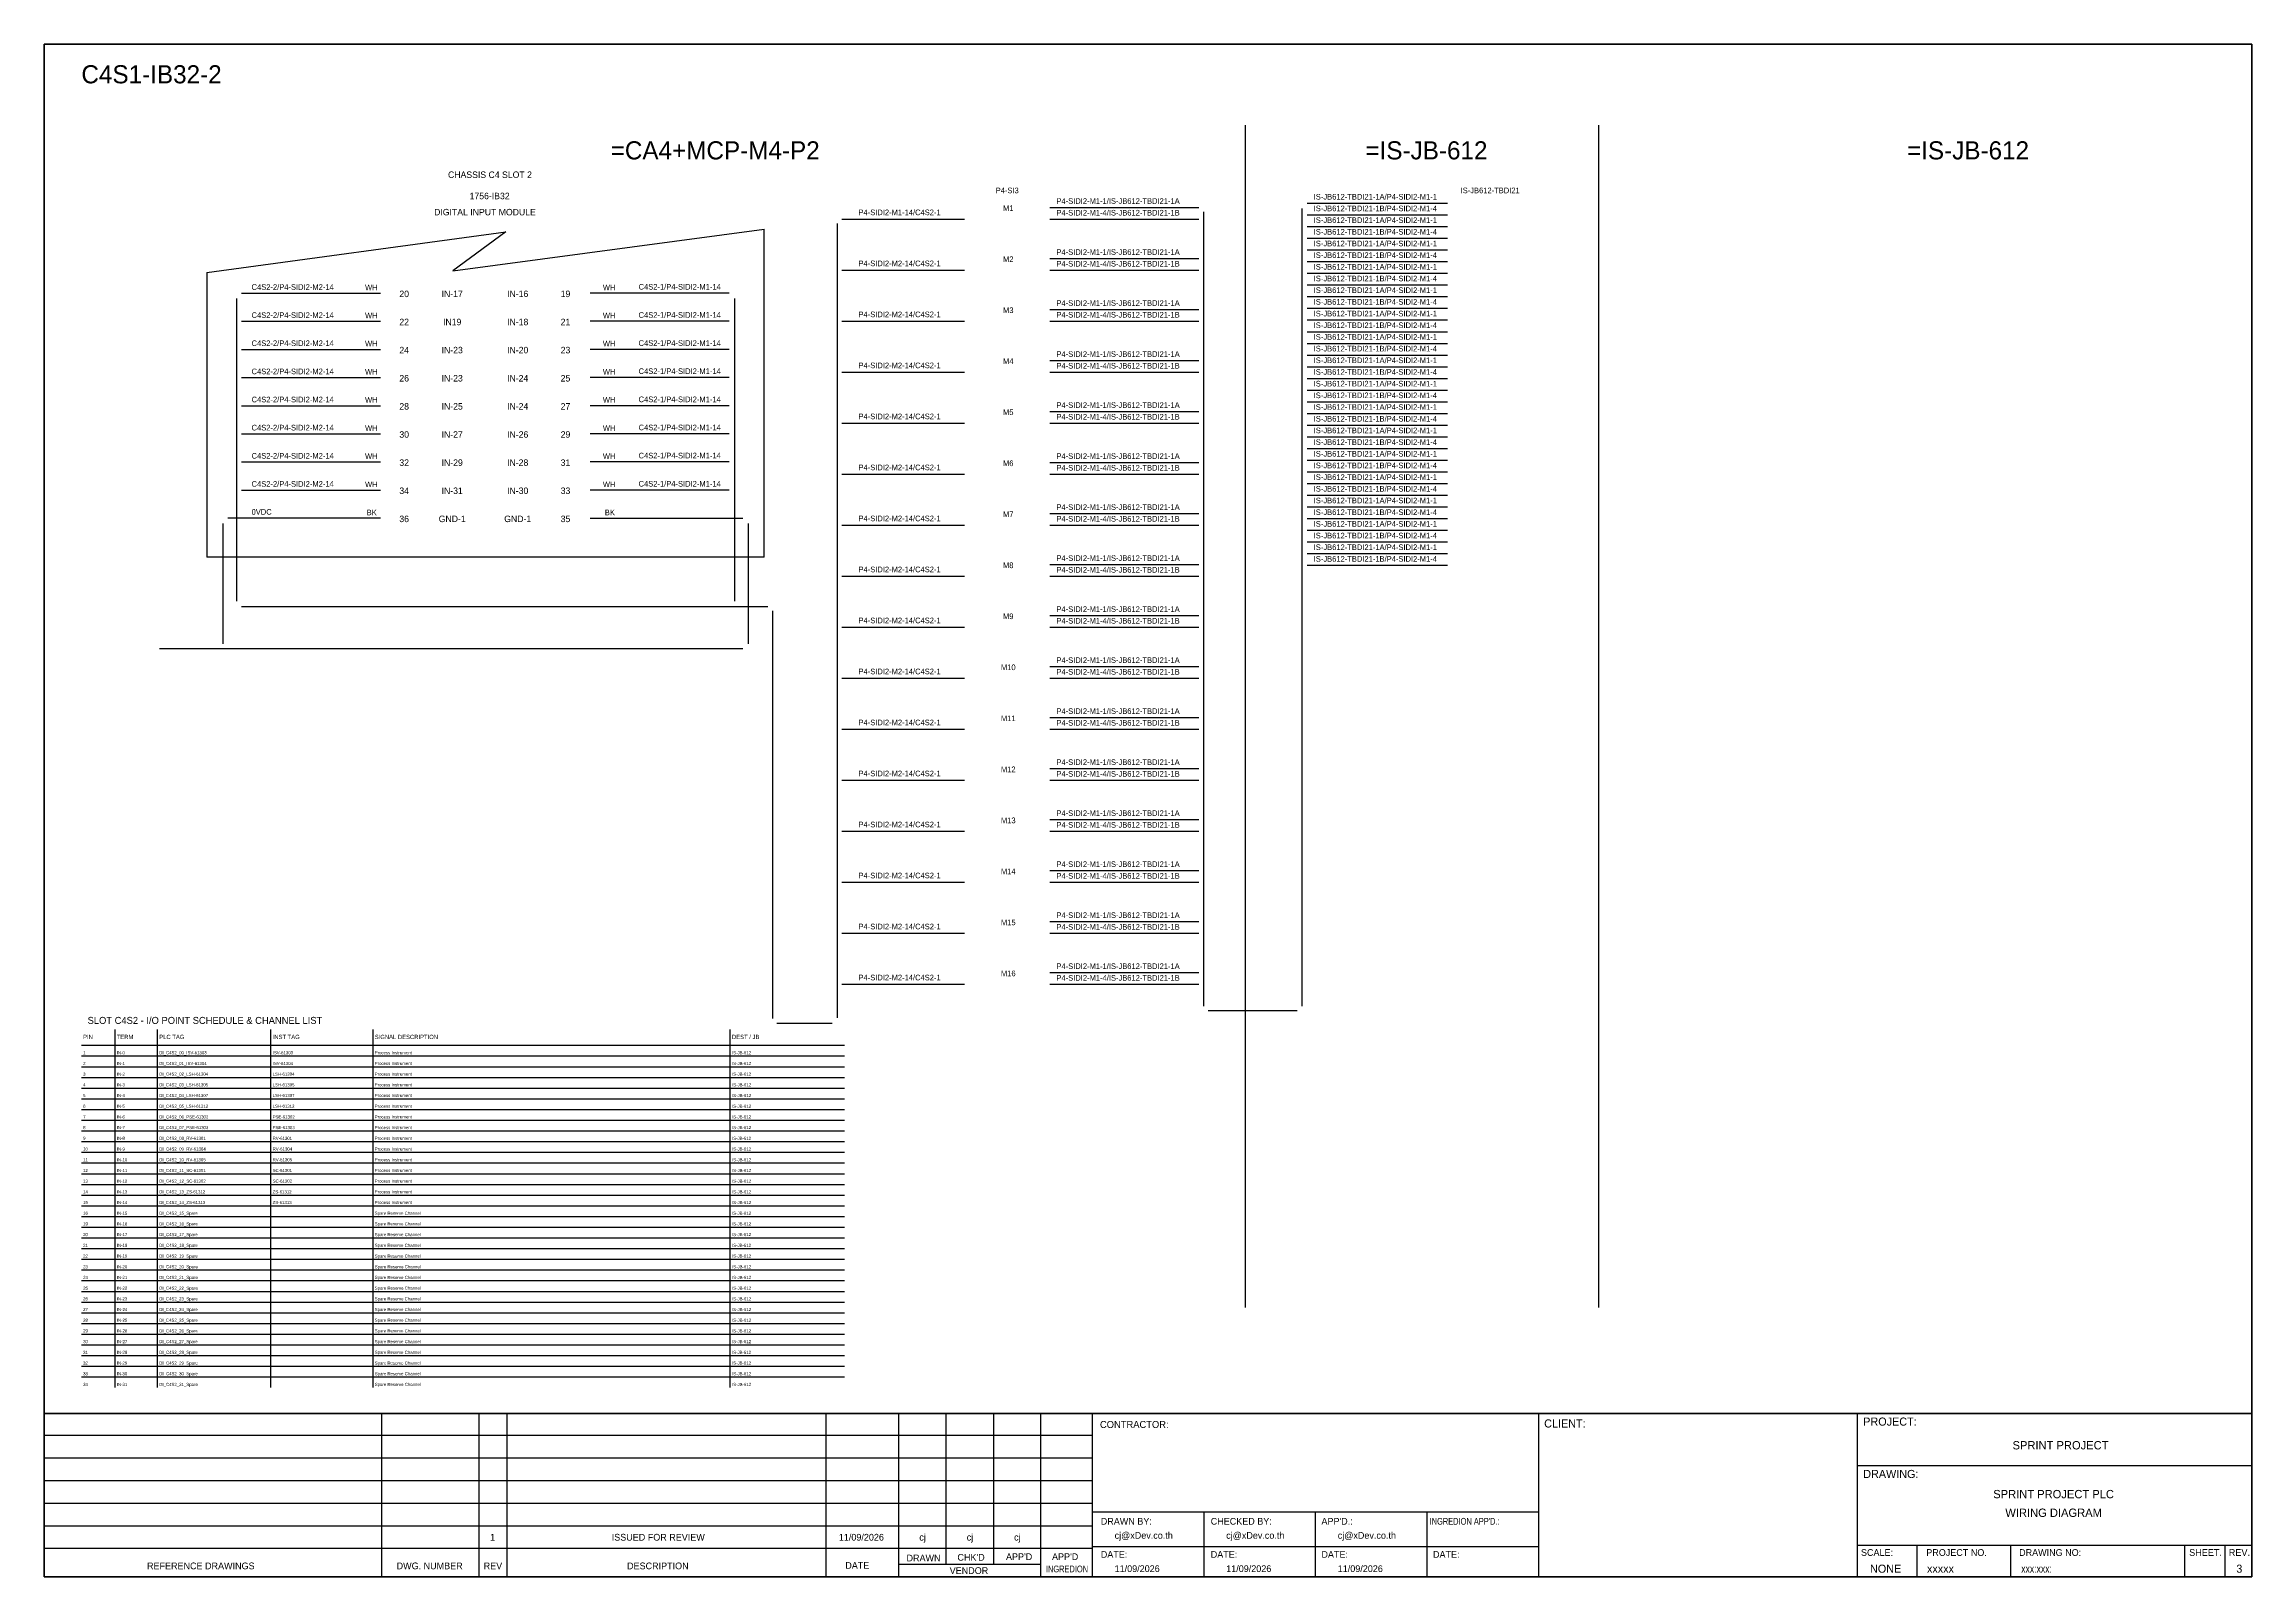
# Model space of a CAD drawing. Header units: metres. Extents: x 0 to 20667, y -39055 to 2704.
# Drawn here: x 4193 to 8087, y -24034 to -21329 of the extents above; entities that cross this region are included whole.
import ezdxf
from ezdxf.enums import TextEntityAlignment as Align

# ---------------------------------------------------------------- set-up
doc = ezdxf.new("R2010")
doc.units = ezdxf.units.M

msp = doc.modelspace()

# ---------------------------------------------------------------- linework, layer by layer
at = {"color": 7}
for p, q in [((4318.3, -23699.9), (4318.3, -23067.8)), ((4393.3, -23699.9), (4393.3, -23067.8)), ((4593.3, -23699.9), (4593.3, -23067.8)), ((4773.3, -23699.9), (4773.3, -23067.8)), ((5403.3, -23699.9), (5403.3, -23067.8)), ((4259, -23095.8), (5604.8, -23095.8))]:
    msp.add_line(p, q, dxfattribs=at)
at = {"color": 8}
for p, q in [((4259, -23114.7), (5604.8, -23114.7)), ((4259, -23133.6), (5604.8, -23133.6)), ((4259, -23152.4), (5604.8, -23152.4)), ((4259, -23171.3), (5604.8, -23171.3)), ((4259, -23190.2), (5604.8, -23190.2)), ((4259, -23209.1), (5604.8, -23209.1)), ((4259, -23228), (5604.8, -23228)), ((4259, -23246.8), (5604.8, -23246.8)), ((4259, -23265.7), (5604.8, -23265.7)), ((4259, -23284.6), (5604.8, -23284.6)), ((4259, -23303.5), (5604.8, -23303.5)), ((4259, -23322.4), (5604.8, -23322.4)), ((4259, -23341.2), (5604.8, -23341.2)), ((4259, -23360.1), (5604.8, -23360.1)), ((4259, -23379), (5604.8, -23379)), ((4259, -23397.9), (5604.8, -23397.9)), ((4259, -23416.7), (5604.8, -23416.7)), ((4259, -23435.6), (5604.8, -23435.6)), ((4259, -23454.5), (5604.8, -23454.5)), ((4259, -23473.4), (5604.8, -23473.4)), ((4259, -23492.3), (5604.8, -23492.3)), ((4259, -23511.1), (5604.8, -23511.1)), ((4259, -23530), (5604.8, -23530)), ((4259, -23548.9), (5604.8, -23548.9)), ((4259, -23567.8), (5604.8, -23567.8)), ((4259, -23586.6), (5604.8, -23586.6)), ((4259, -23605.5), (5604.8, -23605.5)), ((4259, -23624.4), (5604.8, -23624.4)), ((4259, -23643.3), (5604.8, -23643.3)), ((4259, -23662.2), (5604.8, -23662.2)), ((4259, -23681), (5604.8, -23681))]:
    msp.add_line(p, q, dxfattribs=at)
at = {"color": 4}
for p, q in [((7495.6, -23977.6), (7495.6, -24033.7)), ((7660.9, -23977.6), (7660.9, -24033.7))]:
    msp.add_line(p, q, dxfattribs=at)
at = {"color": 4, "ltscale": 0.5}
for p, q in [((7968, -23977.6), (7968, -24033.7)), ((7968, -23977.6), (7968, -24033.7)), ((8039.2, -23977.6), (8039.2, -24033.7)), ((8039.2, -23977.6), (8039.2, -24033.7))]:
    msp.add_line(p, q, dxfattribs=at)
at = {"layer": 'GT_1', "color": 4}
for p, q in [((4788.7, -24033.7), (4788.7, -23745.6)), ((4960.6, -24033.7), (4960.6, -23745.6)), ((5009.7, -24033.7), (5009.7, -23745.6)), ((5572.4, -24033.7), (5572.4, -23745.6)), ((5700.7, -24033.7), (5700.7, -23745.6)), ((5784.3, -24011.9), (5784.3, -23745.6)), ((5867.8, -24011.9), (5867.8, -23745.5)), ((5951.1, -24033.7), (5951.1, -23745.6)), ((6042.1, -24033.7), (6042.1, -23745.6)), ((6829.1, -24033.7), (6829.1, -23745.6)), ((7391.4, -24033.7), (7391.4, -23745.6)), ((7391.4, -24033.7), (7391.4, -23745.6)), ((7391.4, -24033.7), (7391.4, -23745.6)), ((6042.1, -23784.4), (4193.3, -23784.4)), ((6042.1, -23824.2), (4193.3, -23824.2)), ((6042.1, -23864.1), (4193.3, -23864.1)), ((6042.1, -23904.1), (4193.3, -23904.1)), ((6829.1, -23919.4), (6042.1, -23919.4)), ((6238.9, -24033.7), (6238.9, -23919.4)), ((6435.6, -24033.7), (6435.6, -23919.4)), ((6632.4, -24033.7), (6632.4, -23919.4)), ((6042.1, -23944), (4193.3, -23944)), ((6829.1, -23980.8), (6042.1, -23980.8)), ((7391.4, -23977.6), (8086.6, -23977.6)), ((6042, -23983.9), (4193.3, -23983.9)), ((5951.1, -24011.9), (5700.7, -24011.9))]:
    msp.add_line(p, q, dxfattribs=at)
at = {"layer": 'HELPPOINT', "color": 4, "lineweight": 35}
for p, q in [((4193.3, -24033.7), (4193.3, -21329.5)), ((4193.3, -21329.5), (8086.6, -21329.5)), ((4193.3, -24033.7), (4193.3, -21329.5)), ((4193.3, -21329.5), (8086.6, -21329.5)), ((8086.6, -21329.5), (8086.6, -24033.7)), ((8086.6, -21329.5), (8086.6, -24033.7)), ((8086.6, -24033.7), (4193.3, -24033.7)), ((8086.6, -24033.7), (4193.3, -24033.7))]:
    msp.add_line(p, q, dxfattribs=at)
at = {"layer": 'HELPPOINT', "color": 4}
for p, q in [((7391.4, -23837.1), (8086.6, -23837.1)), ((7391.4, -23837.1), (8086.6, -23837.1)), ((7391.4, -23977.6), (8086.6, -23977.6))]:
    msp.add_line(p, q, dxfattribs=at)
at = {"layer": 'IE-WIRE', "color": 4, "ltscale": 25.4}
for p, q in [((5591.9, -21646.2), (5591.9, -23047.6)), ((6237.8, -21625.6), (6237.8, -23026.6)), ((6411.3, -21619.2), (6411.3, -23026.6)), ((6420.5, -21610), (6668.2, -21610)), ((6420.5, -21610), (6668.2, -21610)), ((6420.5, -21630.6), (6668.2, -21630.6)), ((6420.5, -21630.6), (6668.2, -21630.6)), ((6420.5, -21651.2), (6668.2, -21651.2)), ((6420.5, -21651.2), (6668.2, -21651.2)), ((6420.5, -21671.9), (6668.2, -21671.9)), ((6420.5, -21671.9), (6668.2, -21671.9)), ((6420.5, -21692.5), (6668.2, -21692.5)), ((6420.5, -21692.5), (6668.2, -21692.5)), ((6420.5, -21713.1), (6668.2, -21713.1)), ((6420.5, -21713.1), (6668.2, -21713.1)), ((6420.5, -21733.7), (6668.2, -21733.7)), ((6420.5, -21733.7), (6668.2, -21733.7)), ((6420.5, -21754.3), (6668.2, -21754.3)), ((6420.5, -21754.3), (6668.2, -21754.3)), ((4532.3, -21778.1), (4532.3, -22304.2)), ((4541.4, -21768.9), (4786.7, -21768.9)), ((5401.4, -21768.9), (5156.2, -21768.9)), ((5410.6, -21778.1), (5410.6, -22241.9)), ((6420.5, -21774.9), (6668.2, -21774.9)), ((6420.5, -21774.9), (6668.2, -21774.9)), ((6420.5, -21795.5), (6668.2, -21795.5)), ((6420.5, -21795.5), (6668.2, -21795.5)), ((4541.4, -21818.5), (4786.7, -21818.5)), ((5401.4, -21818.5), (5156.2, -21818.5)), ((6420.5, -21816.1), (6668.2, -21816.1)), ((6420.5, -21816.1), (6668.2, -21816.1)), ((6420.5, -21836.8), (6668.2, -21836.8)), ((6420.5, -21836.8), (6668.2, -21836.8)), ((4541.4, -21868.2), (4786.7, -21868.2)), ((5401.4, -21868.2), (5156.2, -21868.2)), ((6420.5, -21857.4), (6668.2, -21857.4)), ((6420.5, -21857.4), (6668.2, -21857.4)), ((6420.5, -21878), (6668.2, -21878)), ((6420.5, -21878), (6668.2, -21878)), ((4541.4, -21917.8), (4786.7, -21917.8)), ((5401.4, -21917.8), (5156.2, -21917.8)), ((6420.5, -21898.6), (6668.2, -21898.6)), ((6420.5, -21898.6), (6668.2, -21898.6)), ((6420.5, -21919.2), (6668.2, -21919.2)), ((6420.5, -21919.2), (6668.2, -21919.2)), ((6420.5, -21939.8), (6668.2, -21939.8)), ((6420.5, -21939.8), (6668.2, -21939.8)), ((4541.4, -21967.4), (4786.7, -21967.4)), ((5401.4, -21967.4), (5156.2, -21967.4)), ((6420.5, -21960.4), (6668.2, -21960.4)), ((6420.5, -21960.4), (6668.2, -21960.4)), ((6420.5, -21981), (6668.2, -21981)), ((6420.5, -21981), (6668.2, -21981)), ((4541.4, -22017.1), (4786.7, -22017.1)), ((5401.4, -22017.1), (5156.2, -22017.1)), ((6420.5, -22001.6), (6668.2, -22001.6)), ((6420.5, -22001.6), (6668.2, -22001.6)), ((6420.5, -22022.3), (6668.2, -22022.3)), ((6420.5, -22022.3), (6668.2, -22022.3)), ((4541.4, -22066.7), (4786.7, -22066.7)), ((5401.4, -22066.7), (5156.2, -22066.7)), ((6420.5, -22042.9), (6668.2, -22042.9)), ((6420.5, -22042.9), (6668.2, -22042.9)), ((6420.5, -22063.5), (6668.2, -22063.5)), ((6420.5, -22063.5), (6668.2, -22063.5)), ((6420.5, -22084.1), (6668.2, -22084.1)), ((6420.5, -22084.1), (6668.2, -22084.1)), ((6420.5, -22104.7), (6668.2, -22104.7)), ((6420.5, -22104.7), (6668.2, -22104.7)), ((4541.4, -22116.3), (4786.7, -22116.3)), ((5401.4, -22116.3), (5156.2, -22116.3)), ((6420.5, -22125.3), (6668.2, -22125.3)), ((6420.5, -22125.3), (6668.2, -22125.3)), ((6420.5, -22145.9), (6668.2, -22145.9)), ((6420.5, -22145.9), (6668.2, -22145.9)), ((6420.5, -22166.5), (6668.2, -22166.5)), ((6420.5, -22166.5), (6668.2, -22166.5)), ((6420.5, -22187.2), (6668.2, -22187.2)), ((6420.5, -22187.2), (6668.2, -22187.2)), ((6420.5, -22207.8), (6668.2, -22207.8)), ((6420.5, -22207.8), (6668.2, -22207.8)), ((6420.5, -22228.4), (6668.2, -22228.4)), ((6420.5, -22228.4), (6668.2, -22228.4)), ((4532.3, -22241.9), (4532.3, -22312.3)), ((5410.6, -22241.9), (5410.6, -22312.3)), ((6420.5, -22249), (6668.2, -22249)), ((6420.5, -22249), (6668.2, -22249)), ((5477.5, -22329.5), (5477.5, -23048.7))]:
    msp.add_line(p, q, dxfattribs=at)
at = {"layer": 'IE-WIRE', "color": 4}
for p, q in [((5599.9, -21638.2), (5816.4, -21638.2)), ((5966.7, -21617.6), (6229.8, -21617.6)), ((5966.7, -21638.2), (6229.8, -21638.2)), ((5966.7, -21707.6), (6229.8, -21707.6)), ((5599.9, -21728.2), (5816.4, -21728.2)), ((5966.7, -21728.2), (6229.8, -21728.2)), ((5966.7, -21797.6), (6229.8, -21797.6)), ((5599.9, -21818.2), (5816.4, -21818.2)), ((5966.7, -21818.2), (6229.8, -21818.2)), ((5599.9, -21908.2), (5816.4, -21908.2)), ((5966.7, -21887.6), (6229.8, -21887.6)), ((5966.7, -21908.2), (6229.8, -21908.2)), ((5966.7, -21977.6), (6229.8, -21977.6)), ((5599.9, -21998.2), (5816.4, -21998.2)), ((5966.7, -21998.2), (6229.8, -21998.2)), ((5966.7, -22067.6), (6229.8, -22067.6)), ((5599.9, -22088.2), (5816.4, -22088.2)), ((5966.7, -22088.2), (6229.8, -22088.2)), ((5599.9, -22178.2), (5816.4, -22178.2)), ((5966.7, -22157.6), (6229.8, -22157.6)), ((5966.7, -22178.2), (6229.8, -22178.2)), ((5599.9, -22268.2), (5816.4, -22268.2)), ((5966.7, -22247.6), (6229.8, -22247.6)), ((5966.7, -22268.2), (6229.8, -22268.2)), ((4541.4, -22321.5), (5469.5, -22321.5)), ((5966.7, -22337.6), (6229.8, -22337.6)), ((5599.9, -22358.2), (5816.4, -22358.2)), ((5966.7, -22358.2), (6229.8, -22358.2)), ((5599.9, -22448.2), (5816.4, -22448.2)), ((5966.7, -22427.6), (6229.8, -22427.6)), ((5966.7, -22448.2), (6229.8, -22448.2)), ((5599.9, -22538.2), (5816.4, -22538.2)), ((5966.7, -22517.6), (6229.8, -22517.6)), ((5966.7, -22538.2), (6229.8, -22538.2)), ((5966.7, -22607.6), (6229.8, -22607.6)), ((5599.9, -22628.2), (5816.4, -22628.2)), ((5966.7, -22628.2), (6229.8, -22628.2)), ((5966.7, -22697.6), (6229.8, -22697.6)), ((5599.9, -22718.2), (5816.4, -22718.2)), ((5966.7, -22718.2), (6229.8, -22718.2)), ((5599.9, -22808.2), (5816.4, -22808.2)), ((5966.7, -22787.6), (6229.8, -22787.6)), ((5966.7, -22808.2), (6229.8, -22808.2)), ((5966.7, -22877.6), (6229.8, -22877.6)), ((5599.9, -22898.2), (5816.4, -22898.2)), ((5966.7, -22898.2), (6229.8, -22898.2)), ((5966.7, -22967.6), (6229.8, -22967.6)), ((5599.9, -22988.2), (5816.4, -22988.2)), ((5966.7, -22988.2), (6229.8, -22988.2)), ((6245.8, -23034.6), (6403.3, -23034.6)), ((5485.5, -23056.7), (5582.7, -23056.7))]:
    msp.add_line(p, q, dxfattribs=at)
at = {"layer": 'IE-WIRE', "color": 7, "ltscale": 25.4}
for p, q in [((4508.2, -22175.1), (4508.2, -22307.5)), ((4786.7, -22166), (4517.3, -22166)), ((5156.2, -22166), (5425.6, -22166)), ((5434.7, -22175.1), (5434.7, -22321.5)), ((4508.2, -22241.9), (4508.2, -22387.6)), ((5434.7, -22321.5), (5434.7, -22387.6)), ((5425.7, -22396.5), (4396.7, -22396.5))]:
    msp.add_line(p, q, dxfattribs=at)
at = {"layer": 'MEMBER', "color": 4, "lineweight": 35}
msp.add_line((4193.3, -23745.6), (8086.6, -23745.6), dxfattribs=at)
msp.add_line((4193.3, -23745.6), (8086.6, -23745.6), dxfattribs=at)
at = {"layer": 'MEMBER', "color": 4}
for p, q in [((7391.4, -23837.1), (8086.6, -23837.1)), ((7391.4, -23837.1), (8086.6, -23837.1)), ((7391.4, -23977.6), (8086.6, -23977.6)), ((7391.4, -23977.6), (8086.6, -23977.6))]:
    msp.add_line(p, q, dxfattribs=at)
at = {"layer": 'x01001-FrameArea'}
for p, q in [((6311.5, -21472.2), (6311.5, -23558.7)), ((6934.6, -21472.2), (6934.6, -23558.7)), ((4480, -21732.3), (5007.4, -21660.6)), ((4914.3, -21729.4), (5462.9, -21655.9)), ((5007.4, -21660.6), (4914.3, -21729.4)), ((5462.9, -22234.5), (5462.9, -21655.9)), ((4480, -21732.3), (4480, -22234.5)), ((5462.9, -22234.5), (4480, -22234.5))]:
    msp.add_line(p, q, dxfattribs=at)

# ---------------------------------------------------------------- texts
at = {"color": 2}
msp.add_text('C4S1-IB32-2', height=32, dxfattribs=at).set_placement((4259, -21398.7))
for s, height, p in [('=CA4+MCP-M4-P2', 32, (5376.7, -21516.9)), ('=IS-JB-612', 32, (6631, -21516.9)), ('=IS-JB-612', 32, (7586.1, -21516.9)), ('CHASSIS C4 SLOT 2', 11.441, (4979.5, -21559.9)), ('1756-IB32', 11.44, (4978.9, -21597.4)), ('DIGITAL INPUT MODULE', 11.441, (4970.7, -21625.9)), ('20', 11.44, (4828.2, -21770.1)), ('IN-17', 11.44, (4912.9, -21770.1)), ('IN-16', 11.44, (5028.4, -21770.1)), ('19', 11.44, (5112.7, -21770.1)), ('22', 11.44, (4828.2, -21819.7)), ('IN19', 11.44, (4912.9, -21819.7)), ('IN-18', 11.44, (5028.4, -21819.7)), ('21', 11.44, (5112.7, -21819.7)), ('24', 11.44, (4828.2, -21869.3)), ('IN-23', 11.44, (4912.9, -21869.3)), ('IN-20', 11.44, (5028.4, -21869.3)), ('23', 11.44, (5112.7, -21869.3)), ('26', 11.44, (4828.2, -21919)), ('IN-23', 11.44, (4912.9, -21919)), ('IN-24', 11.44, (5028.4, -21919)), ('25', 11.44, (5112.7, -21919)), ('28', 11.44, (4828.2, -21968.6)), ('IN-25', 11.44, (4912.9, -21968.6)), ('IN-24', 11.44, (5028.4, -21968.6)), ('27', 11.44, (5112.7, -21968.6)), ('30', 11.44, (4828.2, -22018.2)), ('IN-27', 11.44, (4912.9, -22018.2)), ('IN-26', 11.44, (5028.4, -22018.2)), ('29', 11.44, (5112.7, -22018.2)), ('32', 11.44, (4828.2, -22067.9)), ('IN-29', 11.44, (4912.9, -22067.9)), ('IN-28', 11.44, (5028.4, -22067.9)), ('31', 11.44, (5112.7, -22067.9)), ('34', 11.44, (4828.2, -22117.5)), ('IN-31', 11.44, (4912.9, -22117.5)), ('IN-30', 11.44, (5028.4, -22117.5)), ('33', 11.44, (5112.7, -22117.5)), ('36', 11.44, (4828.2, -22167.1)), ('GND-1', 11.44, (4912.9, -22167.1)), ('GND-1', 11.44, (5028.4, -22167.1)), ('35', 11.44, (5112.7, -22167.1))]:
    msp.add_text(s, height=height, dxfattribs=at).set_placement(p, align=Align.MIDDLE_CENTER)
at = {"color": 4}
for s, height, p in [('P4-SI3', 9.95, (5891.6, -21587.6)), ('IS-JB612-TBDI21', 9.949, (6743.4, -21587.6))]:
    msp.add_text(s, height=height, dxfattribs=at).set_placement(p, align=Align.MIDDLE_CENTER)
for s, height, p in [('P4-SIDI2-M1-1/IS-JB612-TBDI21-1A', 9.949, (5978.5, -21611.3)), ('IS-JB612-TBDI21-1A/P4-SIDI2-M1-1', 9.949, (6432.2, -21603.7)), ('P4-SIDI2-M1-14/C4S2-1', 9.949, (5629.4, -21631.3)), ('P4-SIDI2-M1-4/IS-JB612-TBDI21-1B', 9.949, (5978.5, -21631.9)), ('IS-JB612-TBDI21-1B/P4-SIDI2-M1-4', 9.949, (6432.2, -21624.3)), ('IS-JB612-TBDI21-1A/P4-SIDI2-M1-1', 9.949, (6432.2, -21645)), ('IS-JB612-TBDI21-1B/P4-SIDI2-M1-4', 9.949, (6432.2, -21665.6)), ('IS-JB612-TBDI21-1A/P4-SIDI2-M1-1', 9.949, (6432.2, -21686.2)), ('P4-SIDI2-M2-14/C4S2-1', 9.949, (5629.4, -21721.3)), ('P4-SIDI2-M1-1/IS-JB612-TBDI21-1A', 9.949, (5978.5, -21701.3)), ('P4-SIDI2-M1-4/IS-JB612-TBDI21-1B', 9.949, (5978.5, -21721.9)), ('IS-JB612-TBDI21-1B/P4-SIDI2-M1-4', 9.949, (6432.2, -21706.8)), ('IS-JB612-TBDI21-1A/P4-SIDI2-M1-1', 9.949, (6432.2, -21727.4)), ('C4S2-2/P4-SIDI2-M2-14', 9.949, (4559.1, -21763)), ('WH', 9.95, (4759.2, -21763.7)), ('WH', 9.95, (5178.6, -21763.7)), ('C4S2-1/P4-SIDI2-M1-14', 9.949, (5241.6, -21762.6)), ('IS-JB612-TBDI21-1B/P4-SIDI2-M1-4', 9.949, (6432.2, -21748)), ('IS-JB612-TBDI21-1A/P4-SIDI2-M1-1', 9.949, (6432.2, -21768.6)), ('C4S2-2/P4-SIDI2-M2-14', 9.949, (4559.1, -21812.6)), ('C4S2-1/P4-SIDI2-M1-14', 9.949, (5241.6, -21812.3)), ('P4-SIDI2-M2-14/C4S2-1', 9.949, (5629.4, -21811.3)), ('P4-SIDI2-M1-1/IS-JB612-TBDI21-1A', 9.949, (5978.5, -21791.3)), ('P4-SIDI2-M1-4/IS-JB612-TBDI21-1B', 9.949, (5978.5, -21811.9)), ('IS-JB612-TBDI21-1B/P4-SIDI2-M1-4', 9.949, (6432.2, -21789.2)), ('IS-JB612-TBDI21-1A/P4-SIDI2-M1-1', 9.949, (6432.2, -21809.9)), ('WH', 9.95, (4759.2, -21813.3)), ('WH', 9.95, (5178.6, -21813.3)), ('IS-JB612-TBDI21-1B/P4-SIDI2-M1-4', 9.949, (6432.2, -21830.5)), ('IS-JB612-TBDI21-1A/P4-SIDI2-M1-1', 9.949, (6432.2, -21851.1)), ('C4S2-2/P4-SIDI2-M2-14', 9.949, (4559.1, -21862.2)), ('WH', 9.95, (4759.2, -21862.9)), ('WH', 9.95, (5178.6, -21862.9)), ('C4S2-1/P4-SIDI2-M1-14', 9.949, (5241.6, -21861.9)), ('P4-SIDI2-M1-1/IS-JB612-TBDI21-1A', 9.949, (5978.5, -21881.3)), ('IS-JB612-TBDI21-1B/P4-SIDI2-M1-4', 9.949, (6432.2, -21871.7)), ('C4S2-2/P4-SIDI2-M2-14', 9.949, (4559.1, -21911.9)), ('WH', 9.95, (4759.2, -21912.6)), ('WH', 9.95, (5178.6, -21912.6)), ('C4S2-1/P4-SIDI2-M1-14', 9.949, (5241.6, -21911.5)), ('P4-SIDI2-M2-14/C4S2-1', 9.949, (5629.4, -21901.3)), ('P4-SIDI2-M1-4/IS-JB612-TBDI21-1B', 9.949, (5978.5, -21901.9)), ('IS-JB612-TBDI21-1A/P4-SIDI2-M1-1', 9.949, (6432.2, -21892.3)), ('IS-JB612-TBDI21-1B/P4-SIDI2-M1-4', 9.949, (6432.2, -21912.9)), ('C4S2-2/P4-SIDI2-M2-14', 9.949, (4559.1, -21961.5)), ('WH', 9.95, (4759.2, -21962.2)), ('WH', 9.95, (5178.6, -21962.2)), ('C4S2-1/P4-SIDI2-M1-14', 9.949, (5241.6, -21961.2)), ('IS-JB612-TBDI21-1A/P4-SIDI2-M1-1', 9.949, (6432.2, -21933.5)), ('IS-JB612-TBDI21-1B/P4-SIDI2-M1-4', 9.949, (6432.2, -21954.1)), ('P4-SIDI2-M2-14/C4S2-1', 9.949, (5629.4, -21991.3)), ('P4-SIDI2-M1-1/IS-JB612-TBDI21-1A', 9.949, (5978.5, -21971.3)), ('P4-SIDI2-M1-4/IS-JB612-TBDI21-1B', 9.949, (5978.5, -21991.9)), ('IS-JB612-TBDI21-1A/P4-SIDI2-M1-1', 9.949, (6432.2, -21974.7)), ('IS-JB612-TBDI21-1B/P4-SIDI2-M1-4', 9.949, (6432.2, -21995.4)), ('C4S2-2/P4-SIDI2-M2-14', 9.949, (4559.1, -22011.1)), ('WH', 9.95, (4759.2, -22011.8)), ('WH', 9.95, (5178.6, -22011.8)), ('C4S2-1/P4-SIDI2-M1-14', 9.949, (5241.6, -22010.8)), ('IS-JB612-TBDI21-1A/P4-SIDI2-M1-1', 9.949, (6432.2, -22016)), ('IS-JB612-TBDI21-1B/P4-SIDI2-M1-4', 9.949, (6432.2, -22036.6)), ('C4S2-2/P4-SIDI2-M2-14', 9.949, (4559.1, -22060.8)), ('WH', 9.95, (4759.2, -22061.5)), ('WH', 9.95, (5178.6, -22061.5)), ('C4S2-1/P4-SIDI2-M1-14', 9.949, (5241.6, -22060.4)), ('P4-SIDI2-M2-14/C4S2-1', 9.949, (5629.4, -22081.3)), ('P4-SIDI2-M1-1/IS-JB612-TBDI21-1A', 9.949, (5978.5, -22061.3)), ('P4-SIDI2-M1-4/IS-JB612-TBDI21-1B', 9.949, (5978.5, -22081.9)), ('IS-JB612-TBDI21-1A/P4-SIDI2-M1-1', 9.949, (6432.2, -22057.2)), ('IS-JB612-TBDI21-1B/P4-SIDI2-M1-4', 9.949, (6432.2, -22077.8)), ('C4S2-2/P4-SIDI2-M2-14', 9.949, (4559.1, -22110.4)), ('WH', 9.95, (4759.2, -22111.1)), ('WH', 9.95, (5178.6, -22111.1)), ('C4S2-1/P4-SIDI2-M1-14', 9.949, (5241.6, -22110.1)), ('IS-JB612-TBDI21-1A/P4-SIDI2-M1-1', 9.949, (6432.2, -22098.4)), ('IS-JB612-TBDI21-1B/P4-SIDI2-M1-4', 9.949, (6432.2, -22119)), ('P4-SIDI2-M1-1/IS-JB612-TBDI21-1A', 9.949, (5978.5, -22151.3)), ('IS-JB612-TBDI21-1A/P4-SIDI2-M1-1', 9.949, (6432.2, -22139.6)), ('IS-JB612-TBDI21-1B/P4-SIDI2-M1-4', 9.949, (6432.2, -22160.3)), ('P4-SIDI2-M2-14/C4S2-1', 9.949, (5629.4, -22171.3)), ('P4-SIDI2-M1-4/IS-JB612-TBDI21-1B', 9.949, (5978.5, -22171.9)), ('IS-JB612-TBDI21-1A/P4-SIDI2-M1-1', 9.949, (6432.2, -22180.9)), ('IS-JB612-TBDI21-1B/P4-SIDI2-M1-4', 9.949, (6432.2, -22201.5)), ('IS-JB612-TBDI21-1A/P4-SIDI2-M1-1', 9.949, (6432.2, -22222.1)), ('P4-SIDI2-M2-14/C4S2-1', 9.949, (5629.4, -22261.3)), ('P4-SIDI2-M1-1/IS-JB612-TBDI21-1A', 9.949, (5978.5, -22241.3)), ('P4-SIDI2-M1-4/IS-JB612-TBDI21-1B', 9.949, (5978.5, -22261.9)), ('IS-JB612-TBDI21-1B/P4-SIDI2-M1-4', 9.949, (6432.2, -22242.7)), ('P4-SIDI2-M2-14/C4S2-1', 9.949, (5629.4, -22351.3)), ('P4-SIDI2-M1-1/IS-JB612-TBDI21-1A', 9.949, (5978.5, -22331.3)), ('P4-SIDI2-M1-4/IS-JB612-TBDI21-1B', 9.949, (5978.5, -22351.9)), ('P4-SIDI2-M1-1/IS-JB612-TBDI21-1A', 9.949, (5978.5, -22421.3)), ('P4-SIDI2-M2-14/C4S2-1', 9.949, (5629.4, -22441.3)), ('P4-SIDI2-M1-4/IS-JB612-TBDI21-1B', 9.949, (5978.5, -22441.9)), ('P4-SIDI2-M1-1/IS-JB612-TBDI21-1A', 9.949, (5978.5, -22511.3)), ('P4-SIDI2-M2-14/C4S2-1', 9.949, (5629.4, -22531.3)), ('P4-SIDI2-M1-4/IS-JB612-TBDI21-1B', 9.949, (5978.5, -22531.9)), ('P4-SIDI2-M2-14/C4S2-1', 9.949, (5629.4, -22621.3)), ('P4-SIDI2-M1-1/IS-JB612-TBDI21-1A', 9.949, (5978.5, -22601.3)), ('P4-SIDI2-M1-4/IS-JB612-TBDI21-1B', 9.949, (5978.5, -22621.9)), ('P4-SIDI2-M1-1/IS-JB612-TBDI21-1A', 9.949, (5978.5, -22691.3)), ('P4-SIDI2-M2-14/C4S2-1', 9.949, (5629.4, -22711.3)), ('P4-SIDI2-M1-4/IS-JB612-TBDI21-1B', 9.949, (5978.5, -22711.9)), ('P4-SIDI2-M1-1/IS-JB612-TBDI21-1A', 9.949, (5978.5, -22781.3)), ('P4-SIDI2-M2-14/C4S2-1', 9.949, (5629.4, -22801.3)), ('P4-SIDI2-M1-4/IS-JB612-TBDI21-1B', 9.949, (5978.5, -22801.9)), ('P4-SIDI2-M2-14/C4S2-1', 9.949, (5629.4, -22891.3)), ('P4-SIDI2-M1-1/IS-JB612-TBDI21-1A', 9.949, (5978.5, -22871.3)), ('P4-SIDI2-M1-4/IS-JB612-TBDI21-1B', 9.949, (5978.5, -22891.9)), ('P4-SIDI2-M1-1/IS-JB612-TBDI21-1A', 9.949, (5978.5, -22961.3)), ('P4-SIDI2-M2-14/C4S2-1', 9.949, (5629.4, -22981.3)), ('P4-SIDI2-M1-4/IS-JB612-TBDI21-1B', 9.949, (5978.5, -22981.9))]:
    msp.add_text(s, height=height, dxfattribs=at).set_placement(p)
at = {"color": 7}
for s, height, p in [('0VDC', 9.95, (4559.1, -22159.7)), ('BK', 9.95, (4762.2, -22160.7)), ('BK', 9.95, (5182.1, -22160.7)), ('2', 5.5, (4262, -23130.6)), ('1', 5.5, (4262, -23111.7)), ('IN-0', 5.5, (4321.3, -23111.7)), ('IN-1', 5.5, (4321.3, -23130.6)), ('DI_C4S2_00_ISV-61303', 5.5, (4396.3, -23111.7)), ('DI_C4S2_01_ISV-61304', 5.5, (4396.3, -23130.6)), ('ISV-61303', 5.5, (4596.3, -23111.7)), ('ISV-61304', 5.5, (4596.3, -23130.6)), ('Process Instrument', 5.5, (4776.3, -23111.7)), ('Process Instrument', 5.5, (4776.3, -23130.6)), ('IS-JB-612', 5.5, (5406.3, -23111.7)), ('IS-JB-612', 5.5, (5406.3, -23130.6)), ('4', 5.5, (4262, -23168.3)), ('3', 5.5, (4262, -23149.4)), ('IN-2', 5.5, (4321.3, -23149.4)), ('IN-3', 5.5, (4321.3, -23168.3)), ('DI_C4S2_02_LSH-61304', 5.5, (4396.3, -23149.4)), ('DI_C4S2_03_LSH-61305', 5.5, (4396.3, -23168.3)), ('LSH-61304', 5.5, (4596.3, -23149.4)), ('LSH-61305', 5.5, (4596.3, -23168.3)), ('Process Instrument', 5.5, (4776.3, -23149.4)), ('Process Instrument', 5.5, (4776.3, -23168.3)), ('IS-JB-612', 5.5, (5406.3, -23149.4)), ('IS-JB-612', 5.5, (5406.3, -23168.3)), ('5', 5.5, (4262, -23187.2)), ('6', 5.5, (4262, -23206.1)), ('IN-4', 5.5, (4321.3, -23187.2)), ('IN-5', 5.5, (4321.3, -23206.1)), ('DI_C4S2_04_LSH-61307', 5.5, (4396.3, -23187.2)), ('DI_C4S2_05_LSH-61312', 5.5, (4396.3, -23206.1)), ('LSH-61307', 5.5, (4596.3, -23187.2)), ('LSH-61312', 5.5, (4596.3, -23206.1)), ('Process Instrument', 5.5, (4776.3, -23187.2)), ('Process Instrument', 5.5, (4776.3, -23206.1)), ('IS-JB-612', 5.5, (5406.3, -23187.2)), ('IS-JB-612', 5.5, (5406.3, -23206.1)), ('8', 5.5, (4262, -23243.8)), ('7', 5.5, (4262, -23225)), ('IN-6', 5.5, (4321.3, -23225)), ('IN-7', 5.5, (4321.3, -23243.8)), ('DI_C4S2_06_PSE-61302', 5.5, (4396.3, -23225)), ('DI_C4S2_07_PSE-61303', 5.5, (4396.3, -23243.8)), ('PSE-61302', 5.5, (4596.3, -23225)), ('PSE-61303', 5.5, (4596.3, -23243.8)), ('Process Instrument', 5.5, (4776.3, -23225)), ('Process Instrument', 5.5, (4776.3, -23243.8)), ('IS-JB-612', 5.5, (5406.3, -23225)), ('IS-JB-612', 5.5, (5406.3, -23243.8)), ('9', 5.5, (4262, -23262.7)), ('10', 5.5, (4262, -23281.6)), ('IN-8', 5.5, (4321.3, -23262.7)), ('IN-9', 5.5, (4321.3, -23281.6)), ('DI_C4S2_08_RV-61301', 5.5, (4396.3, -23262.7)), ('DI_C4S2_09_RV-61304', 5.5, (4396.3, -23281.6)), ('RV-61301', 5.5, (4596.3, -23262.7)), ('RV-61304', 5.5, (4596.3, -23281.6)), ('Process Instrument', 5.5, (4776.3, -23262.7)), ('Process Instrument', 5.5, (4776.3, -23281.6)), ('IS-JB-612', 5.5, (5406.3, -23262.7)), ('IS-JB-612', 5.5, (5406.3, -23281.6)), ('11', 5.5, (4262, -23300.5)), ('12', 5.5, (4262, -23319.4)), ('IN-10', 5.5, (4321.3, -23300.5)), ('IN-11', 5.5, (4321.3, -23319.4)), ('DI_C4S2_10_RV-61305', 5.5, (4396.3, -23300.5)), ('DI_C4S2_11_SC-61301', 5.5, (4396.3, -23319.4)), ('SC-61301', 5.5, (4596.3, -23319.4)), ('RV-61305', 5.5, (4596.3, -23300.5)), ('Process Instrument', 5.5, (4776.3, -23300.5)), ('Process Instrument', 5.5, (4776.3, -23319.4)), ('IS-JB-612', 5.5, (5406.3, -23300.5)), ('IS-JB-612', 5.5, (5406.3, -23319.4)), ('13', 5.5, (4262, -23338.2)), ('14', 5.5, (4262, -23357.1)), ('IN-12', 5.5, (4321.3, -23338.2)), ('IN-13', 5.5, (4321.3, -23357.1)), ('DI_C4S2_12_SC-61302', 5.5, (4396.3, -23338.2)), ('DI_C4S2_13_ZS-61312', 5.5, (4396.3, -23357.1)), ('ZS-61312', 5.5, (4596.3, -23357.1)), ('SC-61302', 5.5, (4596.3, -23338.2)), ('Process Instrument', 5.5, (4776.3, -23338.2)), ('Process Instrument', 5.5, (4776.3, -23357.1)), ('IS-JB-612', 5.5, (5406.3, -23338.2)), ('IS-JB-612', 5.5, (5406.3, -23357.1)), ('15', 5.5, (4262, -23376)), ('16', 5.5, (4262, -23394.9)), ('IN-14', 5.5, (4321.3, -23376)), ('IN-15', 5.5, (4321.3, -23394.9)), ('DI_C4S2_14_ZS-61313', 5.5, (4396.3, -23376)), ('DI_C4S2_15_Spare', 5.5, (4396.3, -23394.9)), ('ZS-61313', 5.5, (4596.3, -23376)), ('Spare Reserve Channel', 5.5, (4776.3, -23394.9)), ('Process Instrument', 5.5, (4776.3, -23376)), ('IS-JB-612', 5.5, (5406.3, -23376)), ('IS-JB-612', 5.5, (5406.3, -23394.9)), ('20', 5.5, (4262, -23432.6)), ('19', 5.5, (4262, -23413.7)), ('IN-16', 5.5, (4321.3, -23413.7)), ('IN-17', 5.5, (4321.3, -23432.6)), ('DI_C4S2_16_Spare', 5.5, (4396.3, -23413.7)), ('DI_C4S2_17_Spare', 5.5, (4396.3, -23432.6)), ('Spare Reserve Channel', 5.5, (4776.3, -23413.7)), ('Spare Reserve Channel', 5.5, (4776.3, -23432.6)), ('IS-JB-612', 5.5, (5406.3, -23413.7)), ('IS-JB-612', 5.5, (5406.3, -23432.6)), ('21', 5.5, (4262, -23451.5)), ('22', 5.5, (4262, -23470.4)), ('IN-18', 5.5, (4321.3, -23451.5)), ('IN-19', 5.5, (4321.3, -23470.4)), ('DI_C4S2_18_Spare', 5.5, (4396.3, -23451.5)), ('DI_C4S2_19_Spare', 5.5, (4396.3, -23470.4)), ('Spare Reserve Channel', 5.5, (4776.3, -23451.5)), ('Spare Reserve Channel', 5.5, (4776.3, -23470.4)), ('IS-JB-612', 5.5, (5406.3, -23451.5)), ('IS-JB-612', 5.5, (5406.3, -23470.4)), ('23', 5.5, (4262, -23489.3)), ('24', 5.5, (4262, -23508.1)), ('IN-20', 5.5, (4321.3, -23489.3)), ('IN-21', 5.5, (4321.3, -23508.1)), ('DI_C4S2_20_Spare', 5.5, (4396.3, -23489.3)), ('DI_C4S2_21_Spare', 5.5, (4396.3, -23508.1)), ('Spare Reserve Channel', 5.5, (4776.3, -23489.3)), ('Spare Reserve Channel', 5.5, (4776.3, -23508.1)), ('IS-JB-612', 5.5, (5406.3, -23489.3)), ('IS-JB-612', 5.5, (5406.3, -23508.1)), ('25', 5.5, (4262, -23527)), ('26', 5.5, (4262, -23545.9)), ('IN-22', 5.5, (4321.3, -23527)), ('IN-23', 5.5, (4321.3, -23545.9)), ('DI_C4S2_22_Spare', 5.5, (4396.3, -23527)), ('DI_C4S2_23_Spare', 5.5, (4396.3, -23545.9)), ('Spare Reserve Channel', 5.5, (4776.3, -23527)), ('Spare Reserve Channel', 5.5, (4776.3, -23545.9)), ('IS-JB-612', 5.5, (5406.3, -23527)), ('IS-JB-612', 5.5, (5406.3, -23545.9)), ('27', 5.5, (4262, -23564.8)), ('28', 5.5, (4262, -23583.6)), ('IN-24', 5.5, (4321.3, -23564.8)), ('IN-25', 5.5, (4321.3, -23583.6)), ('DI_C4S2_24_Spare', 5.5, (4396.3, -23564.8)), ('DI_C4S2_25_Spare', 5.5, (4396.3, -23583.6)), ('Spare Reserve Channel', 5.5, (4776.3, -23564.8)), ('Spare Reserve Channel', 5.5, (4776.3, -23583.6)), ('IS-JB-612', 5.5, (5406.3, -23564.8)), ('IS-JB-612', 5.5, (5406.3, -23583.6)), ('30', 5.5, (4262, -23621.4)), ('29', 5.5, (4262, -23602.5)), ('IN-26', 5.5, (4321.3, -23602.5)), ('IN-27', 5.5, (4321.3, -23621.4)), ('DI_C4S2_26_Spare', 5.5, (4396.3, -23602.5)), ('DI_C4S2_27_Spare', 5.5, (4396.3, -23621.4)), ('Spare Reserve Channel', 5.5, (4776.3, -23602.5)), ('Spare Reserve Channel', 5.5, (4776.3, -23621.4)), ('IS-JB-612', 5.5, (5406.3, -23602.5)), ('IS-JB-612', 5.5, (5406.3, -23621.4)), ('31', 5.5, (4262, -23640.3)), ('32', 5.5, (4262, -23659.2)), ('IN-28', 5.5, (4321.3, -23640.3)), ('IN-29', 5.5, (4321.3, -23659.2)), ('DI_C4S2_28_Spare', 5.5, (4396.3, -23640.3)), ('DI_C4S2_29_Spare', 5.5, (4396.3, -23659.2)), ('Spare Reserve Channel', 5.5, (4776.3, -23640.3)), ('Spare Reserve Channel', 5.5, (4776.3, -23659.2)), ('IS-JB-612', 5.5, (5406.3, -23640.3)), ('IS-JB-612', 5.5, (5406.3, -23659.2)), ('33', 5.5, (4262, -23678)), ('34', 5.5, (4262, -23696.9)), ('IN-30', 5.5, (4321.3, -23678)), ('IN-31', 5.5, (4321.3, -23696.9)), ('DI_C4S2_30_Spare', 5.5, (4396.3, -23678)), ('DI_C4S2_31_Spare', 5.5, (4396.3, -23696.9)), ('Spare Reserve Channel', 5.5, (4776.3, -23678)), ('Spare Reserve Channel', 5.5, (4776.3, -23696.9)), ('IS-JB-612', 5.5, (5406.3, -23678)), ('IS-JB-612', 5.5, (5406.3, -23696.9))]:
    msp.add_text(s, height=height, dxfattribs=at).set_placement(p)
at = {"color": 3}
for s, p in [('PIN', (4262, -23084.8)), ('TERM', (4321.3, -23084.8)), ('PLC TAG', (4396.3, -23084.8)), ('INST TAG', (4596.3, -23084.8)), ('SIGNAL DESCRIPTION', (4776.3, -23084.8)), ('DEST / JB', (5406.3, -23084.8))]:
    msp.add_text(s, height=7.5, dxfattribs=at).set_placement(p)
at = {"color": 4, "ltscale": 100}
for s, p in [('SPRINT PROJECT', (7749.2, -23801.5)), ('SPRINT PROJECT PLC', (7737, -23887.7)), ('WIRING DIAGRAM', (7737, -23920.6))]:
    msp.add_text(s, height=14.693, dxfattribs=at).set_placement(p, align=Align.MIDDLE_CENTER)
at = {"layer": 'GT_1', "color": 4}
for s, p in [('CLIENT:', (6838.6, -23770.2)), ('PROJECT:', (7401.3, -23766.9)), ('DRAWING:', (7401.3, -23859.3))]:
    msp.add_text(s, height=14.25, dxfattribs=at).set_placement(p)
at = {"layer": 'MEMBER', "color": 4, "ltscale": 0.8}
for s, height, p in [('SLOT C4S2 - I/O POINT SCHEDULE & CHANNEL LIST', 12.35, (4269.9, -23058.1)), ('CONTRACTOR:', 12.35, (6055.2, -23771)), ('DRAWN BY:', 11.88, (6056.7, -23941.6)), ('CHECKED BY:', 11.875, (6250.6, -23941.6)), ("APP'D.:", 11.88, (6445.8, -23941.6)), ('cj@xDev.co.th', 11.875, (6081.1, -23966.5)), ('cj@xDev.co.th', 11.875, (6277.9, -23966.5)), ('cj@xDev.co.th', 11.875, (6474.6, -23966.5)), ('REFERENCE DRAWINGS', 11.875, (4374.7, -24020.3)), ('DWG. NUMBER', 11.875, (4814.9, -24020.3)), ('REV', 11.88, (4968.4, -24020.3)), ('DESCRIPTION', 11.875, (5221.3, -24020.3)), ('DATE', 11.88, (5606.1, -24019.5)), ('DRAWN', 11.88, (5714.1, -24006.4)), ('VENDOR', 11.88, (5790.2, -24028.6)), ("CHK'D", 11.88, (5803.9, -24005.2)), ("APP'D", 11.88, (5889.5, -24004.1)), ("APP'D", 11.88, (5970.7, -24004.1)), ('DATE:', 11.88, (6056.7, -24000.1)), ('11/09/2026', 11.88, (6081.1, -24025.2)), ('DATE:', 11.88, (6250.6, -24000.1)), ('11/09/2026', 11.88, (6277.9, -24025.2)), ('DATE:', 11.88, (6445.8, -24000.1)), ('11/09/2026', 11.88, (6474.6, -24025.2)), ('DATE:', 11.88, (6642.6, -24000.1)), ('SCALE:', 11.88, (7397.3, -23996.7)), ('NONE', 14.23, (7413.3, -24026.4)), ('PROJECT NO.', 11.875, (7512.5, -23996.7)), ('xxxxx', 14.23, (7513.7, -24026.4)), ('DRAWING NO:', 11.875, (7676.2, -23996.7)), ('SHEET.', 12, (7976, -23996.7)), ('REV.', 12, (8045.9, -23996.7))]:
    msp.add_text(s, height=height, dxfattribs=at).set_placement(p)
at = {"layer": 'MEMBER', "color": 4, "ltscale": 0.8, "width": 0.8}
for s, height, p in [("INGREDION APP'D.:", 11.875, (6636.6, -23941.6)), ('INGREDION', 11.88, (5959.9, -24025.7)), ('xxx:xxx:', 14.23, (7679.9, -24026.4))]:
    msp.add_text(s, height=height, dxfattribs=at).set_placement(p)
at = {"layer": 'MEMBER', "color": 4, "ltscale": 0.8}
for s, height, p in [('1', 11.9, (4984.2, -23963.8)), ('ISSUED FOR REVIEW', 11.875, (5276.3, -23963.8)), ('11/09/2026', 11.88, (5634.5, -23963.8)), ('cj', 11.88, (5742.4, -23963.8)), ('cj', 11.88, (5826, -23963.8)), ('cj', 11.88, (5909.5, -23963.8))]:
    msp.add_text(s, height=height, dxfattribs=at).set_placement(p, align=Align.MIDDLE_CENTER)
msp.add_text('3', height=14.2, dxfattribs=at).set_placement((8064.5, -24026.4), align=Align.CENTER)
at = {"layer": 'power', "color": 7}
for s, p in [('M1', (5893.5, -21619)), ('M2', (5893.5, -21709)), ('M3', (5893.5, -21799)), ('M4', (5893.5, -21889)), ('M5', (5893.5, -21979)), ('M6', (5893.5, -22069)), ('M7', (5893.5, -22159)), ('M8', (5893.5, -22249)), ('M9', (5893.5, -22339)), ('M10', (5893.5, -22429)), ('M11', (5893.5, -22519)), ('M12', (5893.5, -22609)), ('M13', (5893.5, -22699)), ('M14', (5893.5, -22789)), ('M15', (5893.5, -22879)), ('M16', (5893.5, -22969))]:
    msp.add_text(s, height=9.97, dxfattribs=at).set_placement(p, align=Align.MIDDLE_CENTER)

doc.saveas('drawing.dxf')
